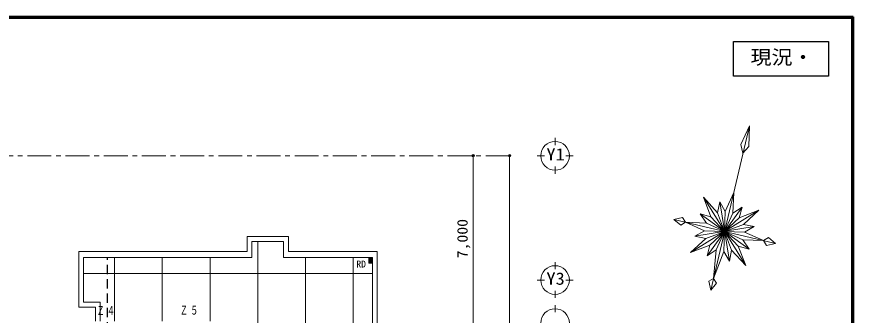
# Model space of a CAD drawing. Units: millimetres at full size, sheet at 1:200; details may follow other scales. Extents: x -55340 to 55340, y -38040 to 38040.
# Drawn here: x 20292 to 55340, y 25547 to 38040 of the extents above; entities that cross this region are included whole.
import ezdxf
from ezdxf.enums import TextEntityAlignment as Align

# ---------------------------------------------------------------- set-up
doc = ezdxf.new("R2010")
doc.units = ezdxf.units.MM
doc.header["$LTSCALE"] = 200
doc.header["$PDMODE"] = 32
doc.header["$PDSIZE"] = 100
doc.linetypes.add('CHAIN1', pattern=[8, 5, -1, 1, -1])
doc.linetypes.add('DASHED2', pattern=[3, 2, -1])
for name, color, linetype, lineweight in [('0-0_補助線', 4, 'Continuous', 9), ('0-1_通り芯', 3, 'Continuous', 18), ('0-4_仕上', 7, 'Continuous', 18), ('0-5_建具(ｻｯｼ)', 3, 'Continuous', 18), ('0-A_寸法', 6, 'Continuous', 9), ('0-B_文字', 4, 'Continuous', 9), ('4-4_仕上', 6, 'Continuous', 25), ('F-0_F-0ﾚｲﾔ', 5, 'Continuous', 50)]:
    doc.layers.add(name, color=color, linetype=linetype, lineweight=lineweight)
doc.layers.add('0-D_予備', color=2, linetype='Continuous')
doc.layers.add('2-3_外壁', color=2, linetype='Continuous')
doc.styles.add('ＭＳ ゴシック', font='')
doc.styles.get('ＭＳ ゴシック').set_extended_font_data('MS Gothic')

msp = doc.modelspace()

# ---------------------------------------------------------------- linework, layer by layer
at = {"layer": '0-0_補助線', "color": 3, "lineweight": 18}
for p, q in [((29941.9, 28840.9), (31671.9, 28840.9)), ((29941.9, 28220.9), (29941.9, 28840.9)), ((31671.9, 28220.9), (31671.9, 28840.9)), ((30141.8, 28640.9), (31471.9, 28640.9)), ((30141.8, 27970.9), (30141.8, 28640.9)), ((31471.9, 27970.9), (31471.9, 28640.9)), ((22891.9, 28220.9), (22891.9, 25890.6)), ((22891.9, 28220.9), (29941.9, 28220.9)), ((31671.9, 28220.9), (35391.9, 28220.9)), ((35391.9, 28220.9), (35391.9, 22845.9)), ((23091.9, 27970.9), (23091.9, 26090.6)), ((23091.9, 27970.9), (30141.8, 27970.9)), ((31471.9, 27970.9), (35191.9, 27970.9)), ((35191.9, 27970.9), (35191.9, 22645.9)), ((23791.9, 25299.7), (23791.9, 26090.6))]:
    msp.add_line(p, q, dxfattribs=at)
at = {"layer": '0-0_補助線'}
for p, q in [((30391.9, 13120.9), (30391.9, 28640.9)), ((24391.9, 25295.9), (24391.9, 27970.9)), ((26391.9, 25295.9), (26391.9, 27970.9)), ((28391.9, 25295.9), (28391.9, 27970.9)), ((32391.9, 13120.9), (32391.9, 27970.9)), ((34391.9, 13120.9), (34391.9, 27970.9)), ((23091.9, 27295.9), (35191.9, 27295.9))]:
    msp.add_line(p, q, dxfattribs=at)
at = {"layer": '0-1_通り芯'}
for p, q in [((42847.7, 32670.9), (42847.7, 32970.9)), ((42097.7, 32220.9), (42397.7, 32220.9)), ((43597.7, 32220.9), (43297.7, 32220.9)), ((42847.7, 31470.9), (42847.7, 31770.9)), ((42847.7, 27470.9), (42847.7, 27770.9)), ((42097.7, 27020.9), (42397.7, 27020.9)), ((43597.7, 27020.9), (43297.7, 27020.9)), ((42847.7, 26270.9), (42847.7, 26570.9)), ((42847.7, 25670.9), (42847.7, 25970.9))]:
    msp.add_line(p, q, dxfattribs=at)
at = {"layer": '0-1_通り芯', "color": 4, "linetype": 'CHAIN1', "lineweight": 9}
msp.add_line((40940.1, 32220.9), (-47566.2, 32220.9), dxfattribs=at)
at = {"layer": '0-1_通り芯'}
for centre in [(42847.7, 32220.9), (42847.7, 27020.9), (42847.7, 25220.9)]:
    msp.add_circle(centre, 600, dxfattribs=at)
at = {"layer": '0-4_仕上'}
msp.add_lwpolyline([(35041.9, 27970.9), (35041.9, 27720.9), (35191.9, 27720.9)], dxfattribs=at)
at = {"layer": '0-5_建具(ｻｯｼ)', "color": 4, "lineweight": 9}
for p, q in [((35041.9, 27945.9), (35191.9, 27945.9)), ((35041.9, 27920.9), (35191.9, 27920.9)), ((35041.9, 27895.9), (35191.9, 27895.9)), ((35041.9, 27870.9), (35191.9, 27870.9)), ((35041.9, 27845.9), (35191.9, 27845.9)), ((35041.9, 27820.9), (35191.9, 27820.9)), ((35041.9, 27795.9), (35191.9, 27795.9)), ((35041.9, 27770.9), (35191.9, 27770.9)), ((35041.9, 27745.9), (35191.9, 27745.9))]:
    msp.add_line(p, q, dxfattribs=at)
at = {"layer": '0-5_建具(ｻｯｼ)'}
for p, q in [((23091.9, 26090.6), (23791.9, 26090.6)), ((22891.9, 25890.6), (23591.9, 25890.6)), ((23591.9, 25299.7), (23591.9, 25890.6))]:
    msp.add_line(p, q, dxfattribs=at)
at = {"layer": '0-A_寸法', "color": 4}
msp.add_line((40940.1, 32220.9), (40940.1, 14220.9), dxfattribs=at)
msp.add_lwpolyline([(39416, 16220.9), (39416, 23020.9), (39416, 25220.9), (39416, 32220.9)], dxfattribs=at)
at = {"layer": '0-A_寸法'}
for p in [(39416, 32220.9), (40940.1, 32220.9)]:
    msp.add_point(p, dxfattribs=at)
at = {"layer": '0-B_文字'}
for p, q in [((49371.9, 26601.7), (50987.6, 33470.2)), ((50632.7, 32692.2), (50987.6, 33470.2)), ((50987.6, 33470.2), (50960.4, 32615.1)), ((50718.5, 32326.1), (50632.7, 32692.2)), ((50960.4, 32615.1), (50718.5, 32326.1)), ((49978, 29892.9), (50333.9, 30691.4)), ((50333.9, 30691.4), (50296.6, 29818)), ((50834, 27625.2), (49063.9, 30484.3)), ((49063.9, 30484.3), (49655, 29840.3)), ((49376.8, 29668), (49063.9, 30484.3)), ((49655, 29840.3), (49746.1, 30298.3)), ((50151.7, 27811.2), (49746.1, 30298.3)), ((49746.1, 30298.3), (49978, 29892.9)), ((51378.5, 29939.8), (48519.4, 28169.7)), ((50684.8, 30077.5), (49213, 28032)), ((50296.6, 29818), (49601.3, 28291.5)), ((50242.8, 28269.2), (49655, 29840.3)), ((49919.8, 28216.5), (49978, 29892.9)), ((50296.6, 29818), (50684.8, 30077.5)), ((50684.8, 30077.5), (50562.2, 29626.9)), ((50562.2, 29626.9), (51378.5, 29939.8)), ((51378.5, 29939.8), (50734.4, 29348.6)), ((47821.6, 29555.1), (48188.1, 29642.9)), ((48111.1, 29315.2), (47821.6, 29555.1)), ((47821.6, 29555.1), (52076.2, 28554.3)), ((48188.1, 29642.9), (48312.2, 29439.7)), ((50971.7, 28318.8), (48926.2, 29790.7)), ((48926.2, 29790.7), (49376.8, 29668)), ((49185.7, 29402.4), (48926.2, 29790.7)), ((50562.2, 29626.9), (49335.7, 28482.6)), ((50521.1, 28441.5), (49376.8, 29668)), ((48312.2, 29439.7), (48111.1, 29315.2)), ((48312.2, 29439.7), (49185.7, 29402.4)), ((49110.7, 29083.8), (48312.2, 29439.7)), ((51192.5, 29257.6), (48705.3, 28851.9)), ((50734.4, 29348.6), (49163.4, 28760.8)), ((50712.2, 28707.1), (49185.7, 29402.4)), ((50734.4, 29348.6), (51192.5, 29257.6)), ((51192.5, 29257.6), (50787.1, 29025.7)), ((48519.4, 28169.7), (49163.4, 28760.8)), ((48705.3, 28851.9), (49110.7, 29083.8)), ((49163.4, 28760.8), (48705.3, 28851.9)), ((50787.1, 29025.7), (49110.7, 29083.8)), ((50787.1, 29025.7), (51585.6, 28669.7)), ((51585.6, 28669.7), (51787.2, 28796.3)), ((51787.2, 28796.3), (52076.2, 28554.3)), ((49335.7, 28482.6), (48519.4, 28169.7)), ((49213, 28032), (49335.7, 28482.6)), ((50521.1, 28441.5), (50834, 27625.2)), ((50971.7, 28318.8), (50521.1, 28441.5)), ((50712.2, 28707.1), (50971.7, 28318.8)), ((51585.6, 28669.7), (50712.2, 28707.1)), ((51710.2, 28468.5), (51585.6, 28669.7)), ((52076.2, 28554.3), (51710.2, 28468.5)), ((49601.3, 28291.5), (49213, 28032)), ((49487.3, 27092.3), (49601.3, 28291.5)), ((49919.8, 28216.5), (49487.3, 27092.3)), ((50151.7, 27811.2), (49919.8, 28216.5)), ((50242.8, 28269.2), (50151.7, 27811.2)), ((50834, 27625.2), (50242.8, 28269.2)), ((49286.1, 26967.7), (49487.3, 27092.3)), ((49487.3, 27092.3), (49613.8, 26890.6)), ((49371.9, 26601.7), (49286.1, 26967.7)), ((49613.8, 26890.6), (49371.9, 26601.7))]:
    msp.add_line(p, q, dxfattribs=at)
at = {"layer": '0-B_文字', "color": 2, "lineweight": 25}
msp.add_lwpolyline([(50327.2, 37000), (54300, 37000), (54300, 35553.8), (50327.2, 35553.8)], close=True, dxfattribs=at)
at = {"layer": '4-4_仕上', "linetype": 'DASHED2'}
msp.add_line((24091.9, 9864.4), (24091.9, 27948), dxfattribs=at)
at = {"layer": 'F-0_F-0ﾚｲﾔ'}
for p, q in [((-55340, 38040), (55340, 38040)), ((-55300, 38000), (55300, 38000)), ((55300, 38000), (55300, -38000)), ((55340, 38040), (55340, -38040))]:
    msp.add_line(p, q, dxfattribs=at)

# ---------------------------------------------------------------- texts
at = {"layer": '0-1_通り芯', "color": 2, "style": 'ＭＳ ゴシック', "width": 1.1}
for s, p in [('Y1', (42483.5, 31870.7)), ('Y3', (42483.5, 26670.7))]:
    msp.add_text(s, height=513.2, dxfattribs=at).set_placement(p, align=Align.BOTTOM_LEFT)
at = {"layer": '0-A_寸法', "color": 2, "style": 'ＭＳ ゴシック', "width": 1.1}
msp.add_text('7,000', height=439.9, rotation=90, dxfattribs=at).set_placement((39316, 27930.9), align=Align.BOTTOM_LEFT)
at = {"layer": '0-B_文字', "color": 6, "style": 'ＭＳ ゴシック', "width": 1.1}
msp.add_text('現況・', height=586.5, dxfattribs=at).set_placement((51033.6, 35876.9), align=Align.BOTTOM_LEFT)
at = {"layer": '0-D_予備', "style": 'ＭＳ ゴシック'}
msp.add_text('RD', height=293.3, dxfattribs=at).set_placement((34521.8, 27456.6), align=Align.BOTTOM_LEFT)
at = {"layer": '2-3_外壁', "char_height": 366.6, "attachment_point": 7, "style": 'ＭＳ ゴシック'}
for s, insert in [('\\T1.31;\\W0.65;Ｚ５', (27126.3, 25565.9)), ('\\T1.31;\\W0.65;Ｚ４', (23636.9, 25557))]:
    msp.add_mtext(s, dxfattribs=dict(at, insert=insert))

doc.saveas('drawing.dxf')
